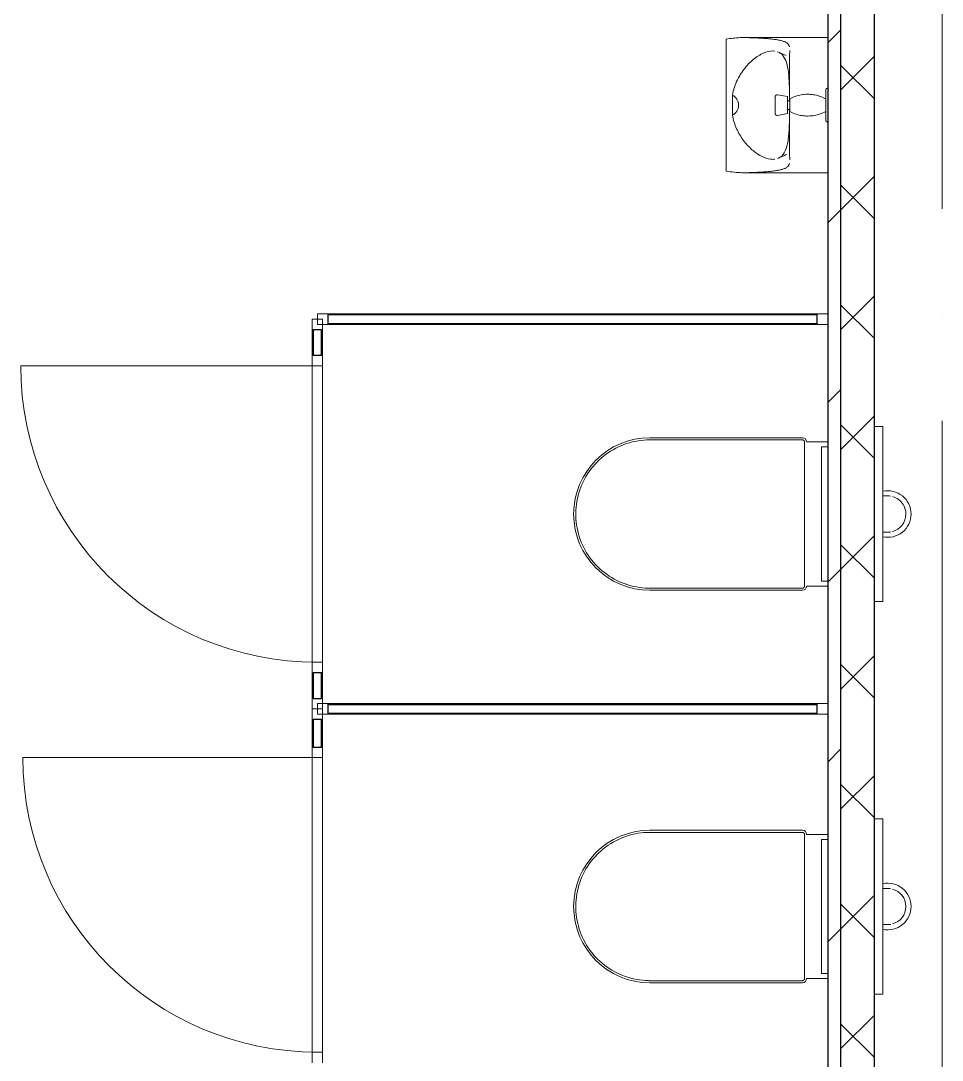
# Model space of a CAD drawing. Header units: millimetres. Extents: x -695119 to 412940, y -249585 to 622758.
# Drawn here: x 124186 to 126361, y 72026 to 74479 of the extents above; entities that cross this region are included whole.
import ezdxf

# ---------------------------------------------------------------- set-up
doc = ezdxf.new("R2010")
doc.units = ezdxf.units.MM
doc.linetypes.add('ADSK_Линия сетки', pattern=[25, 20, -2.5, 0, -2.5])
for name, color, linetype, lineweight in [('Витраж', 252, 'Continuous', 9), ('Двери', 8, 'Continuous', 9), ('Оси', 252, 'Continuous', 9), ('Сантехника', 252, 'Continuous', 18), ('Стены наружные', 252, 'Continuous', 18), ('Стены разрез', 7, 'Continuous', 30)]:
    doc.layers.add(name, color=color, linetype=linetype, lineweight=lineweight)

# ---------------------------------------------------------------- blocks, each defined once
blk = doc.blocks.new('1 этаж')
at = {"layer": 'Витраж', "color": 251, "lineweight": 18, "true_color": 0x636466, "extrusion": (0, 0, -1)}
for p, q in [((-49920.3, -7401.7), (-49945.3, -7401.7)), ((-49945.3, -7401.7), (-49945.3, -7426.7)), ((-49907.8, -7389.2), (-49932.8, -7389.2)), ((-49932.8, -7389.2), (-49932.8, -7414.2)), ((-49920.3, -7426.7), (-49920.3, -7401.7)), ((-49907.8, -7414.2), (-49907.8, -7389.2)), ((-49945.3, -7426.7), (-49920.3, -7426.7)), ((-49932.8, -7414.2), (-49907.8, -7414.2)), ((-49920.3, -7486.7), (-49945.3, -7486.7)), ((-49945.3, -7486.7), (-49945.3, -7511.7)), ((-49920.3, -7511.7), (-49920.3, -7486.7)), ((-49945.3, -7511.7), (-49920.3, -7511.7)), ((-49920.3, -8211.7), (-49945.3, -8211.7)), ((-49945.3, -8211.7), (-49945.3, -8236.7)), ((-49920.3, -8236.7), (-49920.3, -8211.7)), ((-49945.3, -8236.7), (-49920.3, -8236.7)), ((-49907.8, -8309.2), (-49932.8, -8309.2)), ((-49932.8, -8309.2), (-49932.8, -8334.2)), ((-49907.8, -8334.2), (-49907.8, -8309.2)), ((-49920.3, -8321.7), (-49945.3, -8321.7)), ((-49945.3, -8321.7), (-49945.3, -8346.7)), ((-49932.8, -8334.2), (-49907.8, -8334.2)), ((-49920.3, -8346.7), (-49920.3, -8321.7)), ((-49945.3, -8346.7), (-49920.3, -8346.7)), ((-49920.3, -8411.7), (-49945.3, -8411.7)), ((-49945.3, -8411.7), (-49945.3, -8436.7)), ((-49920.3, -8436.7), (-49920.3, -8411.7)), ((-49945.3, -8436.7), (-49920.3, -8436.7)), ((-49920.3, -9131.7), (-49945.3, -9131.7)), ((-49945.3, -9131.7), (-49945.3, -9156.7)), ((-49920.3, -9156.7), (-49920.3, -9131.7))]:
    blk.add_line(p, q, dxfattribs=at)
at = {"layer": 'Витраж', "color": 251, "true_color": 0x636466}
for p, q in [((-49907.8, -7389.2), (-48752.8, -7389.2)), ((-49945.3, -7426.7), (-49945.3, -7486.7)), ((-49920.3, -7426.7), (-49920.3, -7486.7)), ((-49907.8, -7414.2), (-48752.8, -7414.2)), ((-49945.3, -7511.7), (-49945.3, -8211.7)), ((-49920.3, -7511.7), (-49920.3, -8211.7)), ((-49945.3, -8236.7), (-49945.3, -8296.7)), ((-49920.3, -8236.7), (-49920.3, -8296.7)), ((-49907.8, -8309.2), (-48752.8, -8309.2)), ((-49907.8, -8334.2), (-48752.8, -8334.2)), ((-49945.3, -8346.7), (-49945.3, -8411.7)), ((-49920.3, -8346.7), (-49920.3, -8411.7)), ((-49945.3, -8436.7), (-49945.3, -9131.7)), ((-49920.3, -8436.7), (-49920.3, -9131.7))]:
    blk.add_line(p, q, dxfattribs=at)
at = {"layer": 'Витраж', "color": 251, "lineweight": 18, "true_color": 0x636466}
for p, q in [((-48727.8, -7389.2), (-48752.8, -7389.2)), ((-48752.8, -7389.2), (-48752.8, -7414.2)), ((-48727.8, -7414.2), (-48727.8, -7389.2)), ((-48752.8, -7414.2), (-48727.8, -7414.2)), ((-49920.3, -8296.7), (-49945.3, -8296.7)), ((-49945.3, -8296.7), (-49945.3, -8321.7)), ((-49920.3, -8321.7), (-49920.3, -8296.7)), ((-48727.8, -8309.2), (-48752.8, -8309.2)), ((-48752.8, -8309.2), (-48752.8, -8334.2)), ((-48727.8, -8334.2), (-48727.8, -8309.2)), ((-49945.3, -8321.7), (-49920.3, -8321.7)), ((-48752.8, -8334.2), (-48727.8, -8334.2))]:
    blk.add_line(p, q, dxfattribs=at)
at = {"layer": 'Двери', "color": 251, "true_color": 0x636466}
for p, q in [((-49945.3, -7511.7), (-50632.8, -7511.7)), ((-49945.3, -8436.7), (-50627.8, -8436.7))]:
    blk.add_line(p, q, dxfattribs=at)
for centre, radius in [((-49932.8, -7511.7), 700), ((-49932.8, -8436.7), 695)]:
    blk.add_arc(centre, radius, 180, 270, dxfattribs=at)
at = {"layer": 'Оси', "color": 251, "linetype": 'ADSK_Линия сетки', "ltscale": 100, "true_color": 0x636466}
blk.add_line((-48457.8, -2641.7), (-48457.8, -33767.9), dxfattribs=at)
at = {"layer": 'Сантехника', "color": 251, "true_color": 0x636466}
for p, q in [((-48967.8, -7052.2), (-48967.8, -6741.2)), ((-48727.8, -6737.3), (-48924.9, -6737.3)), ((-48818, -6786.7), (-48818, -6888.1)), ((-48953, -6896.7), (-48953, -6873.2)), ((-48822.8, -6876.7), (-48846.5, -6872.6)), ((-48822.8, -6896.7), (-48822.8, -6876.7)), ((-48817.8, -6886.7), (-48822.8, -6886.7)), ((-48818.2, -6872.9), (-48818.2, -6888.1)), ((-48817.8, -6881.7), (-48817.8, -6896.7)), ((-48953, -6920.3), (-48953, -6896.7)), ((-48846.5, -6920.9), (-48822.8, -6916.7)), ((-48822.8, -6916.7), (-48822.8, -6896.7)), ((-48822.8, -6906.7), (-48817.8, -6906.7)), ((-48818.2, -6905.4), (-48818.2, -6920.6)), ((-48818, -6905.4), (-48818, -7006.7)), ((-48817.8, -6896.7), (-48817.8, -6911.7)), ((-48924.9, -7056.2), (-48727.8, -7056.2)), ((-48787.8, -7681.7), (-49147.8, -7681.7)), ((-48787.8, -7686.7), (-49147.8, -7686.7)), ((-48782.8, -8031.7), (-48782.8, -7691.7)), ((-48727.8, -7691.7), (-48777.8, -7691.7)), ((-48742.8, -8019.9), (-48742.8, -7703.5)), ((-48742.8, -7703.5), (-48727.8, -7703.5)), ((-48727.8, -8019.9), (-48742.8, -8019.9)), ((-49147.8, -8036.7), (-48787.8, -8036.7)), ((-49147.8, -8041.7), (-48787.8, -8041.7)), ((-48777.8, -8031.7), (-48727.8, -8031.7)), ((-48787.8, -8608), (-49147.8, -8608)), ((-48787.8, -8613), (-49147.8, -8613)), ((-48782.8, -8958), (-48782.8, -8618)), ((-48727.8, -8618), (-48777.8, -8618)), ((-48742.8, -8946.2), (-48742.8, -8629.8)), ((-48742.8, -8629.8), (-48727.8, -8629.8)), ((-48727.8, -8946.2), (-48742.8, -8946.2)), ((-49147.8, -8963), (-48787.8, -8963)), ((-49147.8, -8968), (-48787.8, -8968)), ((-48777.8, -8958), (-48727.8, -8958))]:
    blk.add_line(p, q, dxfattribs=at)
at = {"layer": 'Сантехника', "color": 251, "lineweight": 9, "true_color": 0x636466}
for p, q in [((-48597.8, -7655), (-48617.8, -7655)), ((-48597.8, -7680), (-48597.8, -7655)), ((-48597.8, -7680), (-48597.8, -8043.5)), ((-48597.8, -8068.5), (-48597.8, -8043.5)), ((-48617.8, -8068.5), (-48597.8, -8068.5)), ((-48597.8, -8581.2), (-48617.8, -8581.2)), ((-48597.8, -8606.2), (-48597.8, -8581.2)), ((-48597.8, -8606.2), (-48597.8, -8969.7)), ((-48597.8, -8994.7), (-48597.8, -8969.7)), ((-48617.8, -8994.7), (-48597.8, -8994.7))]:
    blk.add_line(p, q, dxfattribs=at)
at = {"layer": 'Сантехника', "color": 251, "true_color": 0x636466, "flags": 128}
for points in [[(-48826.4, -6779.9), (-48831.6, -6777.1), (-48837, -6774.5), (-48842.5, -6772.2), (-48846.5, -6770.6)], [(-48732.8, -6861.7), (-48732.8, -6861.5), (-48732.8, -6861.3), (-48732.8, -6861.1), (-48732.7, -6860.9), (-48732.7, -6860.7), (-48732.7, -6860.5), (-48732.6, -6860.3), (-48732.5, -6860.2), (-48732.5, -6860), (-48732.4, -6859.8), (-48732.3, -6859.6), (-48732.2, -6859.4), (-48732.1, -6859.2), (-48732, -6859.1), (-48731.9, -6858.9), (-48731.8, -6858.7), (-48731.7, -6858.6), (-48731.6, -6858.4), (-48731.4, -6858.3), (-48731.3, -6858.1), (-48731.1, -6858), (-48731, -6857.9), (-48730.8, -6857.8), (-48730.7, -6857.6), (-48730.5, -6857.5), (-48730.3, -6857.4), (-48730.2, -6857.3), (-48730, -6857.2), (-48729.8, -6857.1), (-48729.6, -6857.1), (-48729.4, -6857), (-48729.2, -6856.9), (-48729, -6856.9), (-48728.8, -6856.8), (-48728.7, -6856.8), (-48728.5, -6856.8), (-48728.3, -6856.8), (-48728.1, -6856.7), (-48727.9, -6856.7), (-48727.8, -6856.7)], [(-48732.8, -6880.6), (-48732.8, -6879.3), (-48732.8, -6878.1), (-48732.8, -6877), (-48732.8, -6875.8), (-48732.8, -6874.7), (-48732.8, -6873.7), (-48732.8, -6872.6), (-48732.8, -6871.6), (-48732.8, -6870.7), (-48732.8, -6869.8), (-48732.8, -6868.9), (-48732.8, -6868.1), (-48732.8, -6867.3), (-48732.8, -6866.5), (-48732.8, -6865.9), (-48732.8, -6865.2), (-48732.8, -6864.6), (-48732.8, -6864.1), (-48732.8, -6863.6), (-48732.8, -6863.2), (-48732.8, -6862.8), (-48732.8, -6862.5), (-48732.8, -6862.2), (-48732.8, -6862), (-48732.8, -6861.9), (-48732.8, -6861.8), (-48732.8, -6861.7)], [(-48732.8, -6861.7), (-48732.8, -6861.8), (-48732.8, -6861.8), (-48732.8, -6862), (-48732.8, -6862.2), (-48732.8, -6862.4), (-48732.8, -6862.7), (-48732.8, -6863.1), (-48732.8, -6863.5), (-48732.8, -6864), (-48732.8, -6864.5), (-48732.8, -6865.1), (-48732.8, -6865.7), (-48732.8, -6866.4), (-48732.8, -6867.1), (-48732.8, -6867.8), (-48732.8, -6868.7), (-48732.8, -6869.5), (-48732.8, -6870.4), (-48732.8, -6871.4), (-48732.8, -6872.3), (-48732.8, -6873.4), (-48732.8, -6874.4), (-48732.8, -6875.5), (-48732.8, -6876.7), (-48732.8, -6877.8), (-48732.8, -6879), (-48732.8, -6880.2), (-48732.8, -6881.5), (-48732.8, -6882.8), (-48732.8, -6884), (-48732.8, -6885.4), (-48732.8, -6886.7), (-48732.8, -6888), (-48732.8, -6889.4), (-48732.8, -6890.8), (-48732.8, -6892.2), (-48732.8, -6893.6), (-48732.8, -6895), (-48732.8, -6896.4), (-48732.8, -6896.7)], [(-48852.3, -6877.5), (-48852.3, -6877.3), (-48852.3, -6877.1), (-48852.3, -6876.9), (-48852.3, -6876.7), (-48852.2, -6876.5), (-48852.2, -6876.3), (-48852.2, -6876.1), (-48852.1, -6875.9), (-48852, -6875.7), (-48852, -6875.5), (-48851.9, -6875.4), (-48851.8, -6875.2), (-48851.7, -6875), (-48851.6, -6874.8), (-48851.5, -6874.7), (-48851.4, -6874.5), (-48851.2, -6874.3), (-48851.1, -6874.2), (-48851, -6874), (-48850.8, -6873.9), (-48850.7, -6873.8), (-48850.5, -6873.6), (-48850.4, -6873.5), (-48850.2, -6873.4), (-48850, -6873.3), (-48849.9, -6873.2), (-48849.7, -6873.1), (-48849.5, -6873), (-48849.3, -6872.9), (-48849.2, -6872.8), (-48849, -6872.8), (-48848.8, -6872.7), (-48848.6, -6872.6), (-48848.4, -6872.6), (-48848.2, -6872.6), (-48848, -6872.5), (-48847.8, -6872.5), (-48847.6, -6872.5), (-48847.4, -6872.5), (-48847.2, -6872.5), (-48847, -6872.5), (-48846.8, -6872.5), (-48846.6, -6872.5), (-48846.5, -6872.6)], [(-48852.3, -6896.7), (-48852.3, -6896), (-48852.3, -6895.2), (-48852.3, -6894.4), (-48852.3, -6893.7), (-48852.3, -6892.9), (-48852.3, -6892.2), (-48852.3, -6891.4), (-48852.3, -6890.7), (-48852.3, -6889.9), (-48852.3, -6889.2), (-48852.3, -6888.5), (-48852.3, -6887.8), (-48852.3, -6887.2), (-48852.3, -6886.5), (-48852.3, -6885.9), (-48852.3, -6885.2), (-48852.3, -6884.6), (-48852.3, -6884), (-48852.3, -6883.5), (-48852.3, -6882.9), (-48852.3, -6882.4), (-48852.3, -6881.9), (-48852.3, -6881.4), (-48852.3, -6881), (-48852.3, -6880.5), (-48852.3, -6880.1), (-48852.3, -6879.8), (-48852.3, -6879.4), (-48852.3, -6879.1), (-48852.3, -6878.8), (-48852.3, -6878.5), (-48852.3, -6878.3), (-48852.3, -6878.1), (-48852.3, -6877.9), (-48852.3, -6877.8), (-48852.3, -6877.6), (-48852.3, -6877.6), (-48852.3, -6877.5), (-48852.3, -6877.5)], [(-48852.3, -6877.5), (-48852.3, -6877.5), (-48852.3, -6877.5), (-48852.3, -6877.6), (-48852.3, -6877.7), (-48852.3, -6877.9), (-48852.3, -6878), (-48852.3, -6878.2), (-48852.3, -6878.5), (-48852.3, -6878.7), (-48852.3, -6879), (-48852.3, -6879.3), (-48852.3, -6879.7), (-48852.3, -6880), (-48852.3, -6880.4), (-48852.3, -6880.8), (-48852.3, -6881.3), (-48852.3, -6881.8), (-48852.3, -6882.3), (-48852.3, -6882.8), (-48852.3, -6883.3), (-48852.3, -6883.9), (-48852.3, -6884.5), (-48852.3, -6885.1), (-48852.3, -6885.7), (-48852.3, -6886.3), (-48852.3, -6887), (-48852.3, -6887.7), (-48852.3, -6888.3), (-48852.3, -6889), (-48852.3, -6889.8), (-48852.3, -6890.5), (-48852.3, -6891.2), (-48852.3, -6892), (-48852.3, -6892.7), (-48852.3, -6893.5), (-48852.3, -6894.2), (-48852.3, -6895), (-48852.3, -6895.8), (-48852.3, -6896.5), (-48852.3, -6896.7)], [(-48817.8, -6881.7), (-48814.6, -6880.1), (-48811.3, -6878.6), (-48808, -6877.2), (-48804.6, -6876), (-48801.2, -6874.9), (-48797.7, -6873.9), (-48794.2, -6873.1), (-48790.7, -6872.4), (-48787.1, -6871.8), (-48783.6, -6871.4), (-48780, -6871.2), (-48776.4, -6871.1), (-48772.8, -6871.1), (-48769.2, -6871.3), (-48765.6, -6871.6), (-48762, -6872.1), (-48758.5, -6872.7), (-48754.9, -6873.4), (-48751.5, -6874.3), (-48748, -6875.3), (-48744.6, -6876.5), (-48741.2, -6877.8), (-48737.9, -6879.2), (-48734.7, -6880.7), (-48732.8, -6881.7)], [(-48852.3, -6896.7), (-48852.3, -6897.5), (-48852.3, -6898.3), (-48852.3, -6899), (-48852.3, -6899.8), (-48852.3, -6900.6), (-48852.3, -6901.3), (-48852.3, -6902.1), (-48852.3, -6902.8), (-48852.3, -6903.5), (-48852.3, -6904.2), (-48852.3, -6904.9), (-48852.3, -6905.6), (-48852.3, -6906.3), (-48852.3, -6907), (-48852.3, -6907.6), (-48852.3, -6908.2), (-48852.3, -6908.8), (-48852.3, -6909.4), (-48852.3, -6910), (-48852.3, -6910.5), (-48852.3, -6911.1), (-48852.3, -6911.6), (-48852.3, -6912), (-48852.3, -6912.5), (-48852.3, -6912.9), (-48852.3, -6913.3), (-48852.3, -6913.7), (-48852.3, -6914.1), (-48852.3, -6914.4), (-48852.3, -6914.7), (-48852.3, -6914.9), (-48852.3, -6915.2), (-48852.3, -6915.4), (-48852.3, -6915.6), (-48852.3, -6915.7), (-48852.3, -6915.8), (-48852.3, -6915.9), (-48852.3, -6916), (-48852.3, -6916)], [(-48852.3, -6916), (-48852.3, -6916), (-48852.3, -6915.9), (-48852.3, -6915.8), (-48852.3, -6915.7), (-48852.3, -6915.6), (-48852.3, -6915.4), (-48852.3, -6915.2), (-48852.3, -6915), (-48852.3, -6914.7), (-48852.3, -6914.5), (-48852.3, -6914.1), (-48852.3, -6913.8), (-48852.3, -6913.4), (-48852.3, -6913), (-48852.3, -6912.6), (-48852.3, -6912.2), (-48852.3, -6911.7), (-48852.3, -6911.2), (-48852.3, -6910.7), (-48852.3, -6910.1), (-48852.3, -6909.6), (-48852.3, -6909), (-48852.3, -6908.4), (-48852.3, -6907.8), (-48852.3, -6907.1), (-48852.3, -6906.5), (-48852.3, -6905.8), (-48852.3, -6905.1), (-48852.3, -6904.4), (-48852.3, -6903.7), (-48852.3, -6903), (-48852.3, -6902.3), (-48852.3, -6901.5), (-48852.3, -6900.8), (-48852.3, -6900), (-48852.3, -6899.2), (-48852.3, -6898.5), (-48852.3, -6897.7), (-48852.3, -6896.9), (-48852.3, -6896.7)], [(-48846.5, -6920.9), (-48846.7, -6920.9), (-48846.9, -6921), (-48847.1, -6921), (-48847.3, -6921), (-48847.5, -6921), (-48847.7, -6921), (-48847.9, -6921), (-48848.1, -6920.9), (-48848.3, -6920.9), (-48848.5, -6920.9), (-48848.7, -6920.8), (-48848.8, -6920.8), (-48849, -6920.7), (-48849.2, -6920.6), (-48849.4, -6920.5), (-48849.6, -6920.4), (-48849.8, -6920.4), (-48849.9, -6920.3), (-48850.1, -6920.1), (-48850.3, -6920), (-48850.4, -6919.9), (-48850.6, -6919.8), (-48850.7, -6919.7), (-48850.9, -6919.5), (-48851, -6919.4), (-48851.2, -6919.2), (-48851.3, -6919.1), (-48851.4, -6918.9), (-48851.5, -6918.7), (-48851.6, -6918.6), (-48851.7, -6918.4), (-48851.8, -6918.2), (-48851.9, -6918), (-48852, -6917.9), (-48852.1, -6917.7), (-48852.1, -6917.5), (-48852.2, -6917.3), (-48852.2, -6917.1), (-48852.3, -6916.9), (-48852.3, -6916.7), (-48852.3, -6916.5), (-48852.3, -6916.3), (-48852.3, -6916.1), (-48852.3, -6916)], [(-48732.8, -6911.7), (-48736, -6913.4), (-48739.3, -6914.9), (-48742.6, -6916.2), (-48746, -6917.5), (-48749.4, -6918.6), (-48752.9, -6919.6), (-48756.4, -6920.4), (-48759.9, -6921.1), (-48763.5, -6921.6), (-48767.1, -6922), (-48770.6, -6922.3), (-48774.2, -6922.4), (-48777.8, -6922.4), (-48781.4, -6922.2), (-48785, -6921.9), (-48788.6, -6921.4), (-48792.1, -6920.8), (-48795.7, -6920.1), (-48799.2, -6919.2), (-48802.6, -6918.2), (-48806, -6917), (-48809.4, -6915.7), (-48812.7, -6914.3), (-48815.9, -6912.7), (-48817.8, -6911.7)], [(-48732.8, -6896.7), (-48732.8, -6898.1), (-48732.8, -6899.5), (-48732.8, -6900.9), (-48732.8, -6902.3), (-48732.8, -6903.7), (-48732.8, -6905.1), (-48732.8, -6906.4), (-48732.8, -6907.7), (-48732.8, -6909.1), (-48732.8, -6910.4), (-48732.8, -6911.6), (-48732.8, -6912.9), (-48732.8, -6914.1), (-48732.8, -6915.3), (-48732.8, -6916.5), (-48732.8, -6917.6), (-48732.8, -6918.7), (-48732.8, -6919.8), (-48732.8, -6920.8), (-48732.8, -6921.8), (-48732.8, -6922.8), (-48732.8, -6923.7), (-48732.8, -6924.6), (-48732.8, -6925.4), (-48732.8, -6926.2), (-48732.8, -6926.9), (-48732.8, -6927.6), (-48732.8, -6928.2), (-48732.8, -6928.8), (-48732.8, -6929.4), (-48732.8, -6929.8), (-48732.8, -6930.3), (-48732.8, -6930.6), (-48732.8, -6931), (-48732.8, -6931.2), (-48732.8, -6931.4), (-48732.8, -6931.6), (-48732.8, -6931.7), (-48732.8, -6931.7)], [(-48732.8, -6931.7), (-48732.8, -6931.7), (-48732.8, -6931.6), (-48732.8, -6931.5), (-48732.8, -6931.3), (-48732.8, -6931), (-48732.8, -6930.7), (-48732.8, -6930.4), (-48732.8, -6930), (-48732.8, -6929.5), (-48732.8, -6929), (-48732.8, -6928.4), (-48732.8, -6927.8), (-48732.8, -6927.1), (-48732.8, -6926.4), (-48732.8, -6925.6), (-48732.8, -6924.8), (-48732.8, -6923.9), (-48732.8, -6923), (-48732.8, -6922.1), (-48732.8, -6921.1), (-48732.8, -6920.1), (-48732.8, -6919), (-48732.8, -6917.9), (-48732.8, -6916.8), (-48732.8, -6915.6), (-48732.8, -6914.4), (-48732.8, -6913.2), (-48732.8, -6912)], [(-48727.8, -6936.7), (-48728, -6936.7), (-48728.2, -6936.7), (-48728.4, -6936.7), (-48728.6, -6936.7), (-48728.8, -6936.6), (-48729, -6936.6), (-48729.2, -6936.5), (-48729.4, -6936.5), (-48729.6, -6936.4), (-48729.7, -6936.3), (-48729.9, -6936.3), (-48730.1, -6936.2), (-48730.3, -6936.1), (-48730.5, -6936), (-48730.6, -6935.9), (-48730.8, -6935.7), (-48730.9, -6935.6), (-48731.1, -6935.5), (-48731.2, -6935.4), (-48731.4, -6935.2), (-48731.5, -6935.1), (-48731.7, -6934.9), (-48731.8, -6934.8), (-48731.9, -6934.6), (-48732, -6934.4), (-48732.1, -6934.3), (-48732.2, -6934.1), (-48732.3, -6933.9), (-48732.4, -6933.7), (-48732.5, -6933.5), (-48732.5, -6933.4), (-48732.6, -6933.2), (-48732.6, -6933), (-48732.7, -6932.8), (-48732.7, -6932.6), (-48732.8, -6932.4), (-48732.8, -6932.2), (-48732.8, -6932), (-48732.8, -6931.8), (-48732.8, -6931.7)], [(-48846.5, -7022.8), (-48840.9, -7020.6), (-48835.4, -7018.2), (-48830.1, -7015.6), (-48825, -7012.8)], [(-49147.8, -7686.7), (-49154.8, -7686.9), (-49161.8, -7687.3), (-49168.8, -7688), (-49175.7, -7689), (-49182.6, -7690.2), (-49189.4, -7691.7), (-49196.2, -7693.5), (-49202.9, -7695.6), (-49209.4, -7697.9), (-49215.9, -7700.5), (-49222.3, -7703.4), (-49228.6, -7706.5), (-49234.8, -7709.9), (-49240.8, -7713.5), (-49246.6, -7717.3), (-49252.3, -7721.4), (-49257.8, -7725.7), (-49263.2, -7730.2), (-49268.4, -7734.9), (-49273.3, -7739.8), (-49278.1, -7744.9), (-49282.7, -7750.2), (-49287, -7755.7), (-49291.2, -7761.4), (-49295.1, -7767.2), (-49298.7, -7773.1), (-49302.1, -7779.2), (-49305.3, -7785.5), (-49308.2, -7791.8), (-49310.9, -7798.3), (-49313.3, -7804.9), (-49315.5, -7811.6), (-49317.3, -7818.3), (-49318.9, -7825.1), (-49320.3, -7832), (-49321.3, -7838.9), (-49322.1, -7845.9), (-49322.6, -7852.8), (-49322.8, -7859.8), (-49322.7, -7866.8), (-49322.4, -7873.8), (-49321.8, -7880.8), (-49320.9, -7887.7), (-49319.7, -7894.6), (-49318.2, -7901.5), (-49316.5, -7908.3), (-49314.5, -7915), (-49312.2, -7921.6), (-49309.7, -7928.1), (-49306.9, -7934.6), (-49303.9, -7940.9), (-49300.6, -7947), (-49297.1, -7953.1), (-49293.3, -7959), (-49289.3, -7964.7), (-49285.1, -7970.3), (-49280.6, -7975.7), (-49275.9, -7980.9), (-49271.1, -7985.9), (-49266, -7990.8), (-49260.8, -7995.4), (-49255.3, -7999.8), (-49249.7, -8004), (-49243.9, -8008), (-49238, -8011.7), (-49231.9, -8015.2), (-49225.7, -8018.4), (-49219.4, -8021.4), (-49213, -8024.1), (-49206.4, -8026.6), (-49199.8, -8028.8), (-49193.1, -8030.8), (-49186.3, -8032.5), (-49179.4, -8033.9), (-49172.5, -8035), (-49165.5, -8035.8), (-49158.6, -8036.4), (-49151.6, -8036.7), (-49147.8, -8036.7)], [(-48782.8, -7691.7), (-48782.8, -7691.5), (-48782.8, -7691.3), (-48782.8, -7691.1), (-48782.9, -7690.9), (-48782.9, -7690.7), (-48782.9, -7690.5), (-48783, -7690.3), (-48783.1, -7690.2), (-48783.1, -7690), (-48783.2, -7689.8), (-48783.3, -7689.6), (-48783.4, -7689.4), (-48783.5, -7689.2), (-48783.6, -7689.1), (-48783.7, -7688.9), (-48783.8, -7688.7), (-48783.9, -7688.6), (-48784, -7688.4), (-48784.2, -7688.3), (-48784.3, -7688.1), (-48784.5, -7688), (-48784.6, -7687.9), (-48784.8, -7687.8), (-48784.9, -7687.6), (-48785.1, -7687.5), (-48785.3, -7687.4), (-48785.4, -7687.3), (-48785.6, -7687.2), (-48785.8, -7687.1), (-48786, -7687.1), (-48786.2, -7687), (-48786.4, -7686.9), (-48786.6, -7686.9), (-48786.8, -7686.8), (-48787, -7686.8), (-48787.1, -7686.8), (-48787.3, -7686.8), (-48787.5, -7686.7), (-48787.7, -7686.7), (-48787.8, -7686.7)], [(-48787.8, -8036.7), (-48787.6, -8036.7), (-48787.4, -8036.7), (-48787.2, -8036.7), (-48787, -8036.7), (-48786.8, -8036.6), (-48786.6, -8036.6), (-48786.4, -8036.5), (-48786.2, -8036.5), (-48786, -8036.4), (-48785.9, -8036.3), (-48785.7, -8036.3), (-48785.5, -8036.2), (-48785.3, -8036.1), (-48785.1, -8036), (-48785, -8035.9), (-48784.8, -8035.7), (-48784.7, -8035.6), (-48784.5, -8035.5), (-48784.4, -8035.4), (-48784.2, -8035.2), (-48784.1, -8035.1), (-48783.9, -8034.9), (-48783.8, -8034.8), (-48783.7, -8034.6), (-48783.6, -8034.4), (-48783.5, -8034.3), (-48783.4, -8034.1), (-48783.3, -8033.9), (-48783.2, -8033.7), (-48783.1, -8033.5), (-48783.1, -8033.4), (-48783, -8033.2), (-48783, -8033), (-48782.9, -8032.8), (-48782.9, -8032.6), (-48782.8, -8032.4), (-48782.8, -8032.2), (-48782.8, -8032), (-48782.8, -8031.8), (-48782.8, -8031.7)], [(-49147.8, -8613), (-49154.8, -8613.1), (-49161.8, -8613.5), (-49168.8, -8614.2), (-49175.7, -8615.2), (-49182.6, -8616.5), (-49189.4, -8618), (-49196.2, -8619.8), (-49202.9, -8621.9), (-49209.4, -8624.2), (-49215.9, -8626.8), (-49222.3, -8629.6), (-49228.6, -8632.8), (-49234.8, -8636.1), (-49240.8, -8639.7), (-49246.6, -8643.5), (-49252.3, -8647.6), (-49257.8, -8651.9), (-49263.2, -8656.4), (-49268.4, -8661.1), (-49273.3, -8666.1), (-49278.1, -8671.2), (-49282.7, -8676.5), (-49287, -8682), (-49291.2, -8687.6), (-49295.1, -8693.4), (-49298.7, -8699.4), (-49302.1, -8705.5), (-49305.3, -8711.7), (-49308.2, -8718.1), (-49310.9, -8724.6), (-49313.3, -8731.1), (-49315.5, -8737.8), (-49317.3, -8744.6), (-49318.9, -8751.4), (-49320.3, -8758.2), (-49321.3, -8765.2), (-49322.1, -8772.1), (-49322.6, -8779.1), (-49322.8, -8786.1), (-49322.7, -8793.1), (-49322.4, -8800.1), (-49321.8, -8807.1), (-49320.9, -8814), (-49319.7, -8820.9), (-49318.2, -8827.7), (-49316.5, -8834.5), (-49314.5, -8841.2), (-49312.2, -8847.9), (-49309.7, -8854.4), (-49306.9, -8860.8), (-49303.9, -8867.1), (-49300.6, -8873.3), (-49297.1, -8879.3), (-49293.3, -8885.2), (-49289.3, -8891), (-49285.1, -8896.5), (-49280.6, -8901.9), (-49275.9, -8907.2), (-49271.1, -8912.2), (-49266, -8917), (-49260.8, -8921.6), (-49255.3, -8926.1), (-49249.7, -8930.2), (-49243.9, -8934.2), (-49238, -8937.9), (-49231.9, -8941.4), (-49225.7, -8944.7), (-49219.4, -8947.7), (-49213, -8950.4), (-49206.4, -8952.9), (-49199.8, -8955.1), (-49193.1, -8957), (-49186.3, -8958.7), (-49179.4, -8960.1), (-49172.5, -8961.2), (-49165.5, -8962.1), (-49158.6, -8962.6), (-49151.6, -8962.9), (-49147.8, -8963)], [(-48782.8, -8618), (-48782.8, -8617.8), (-48782.8, -8617.6), (-48782.8, -8617.4), (-48782.9, -8617.2), (-48782.9, -8617), (-48782.9, -8616.8), (-48783, -8616.6), (-48783.1, -8616.4), (-48783.1, -8616.2), (-48783.2, -8616), (-48783.3, -8615.9), (-48783.4, -8615.7), (-48783.5, -8615.5), (-48783.6, -8615.3), (-48783.7, -8615.2), (-48783.8, -8615), (-48783.9, -8614.8), (-48784, -8614.7), (-48784.2, -8614.5), (-48784.3, -8614.4), (-48784.5, -8614.3), (-48784.6, -8614.1), (-48784.8, -8614), (-48784.9, -8613.9), (-48785.1, -8613.8), (-48785.3, -8613.7), (-48785.4, -8613.6), (-48785.6, -8613.5), (-48785.8, -8613.4), (-48786, -8613.3), (-48786.2, -8613.3), (-48786.4, -8613.2), (-48786.6, -8613.1), (-48786.8, -8613.1), (-48787, -8613.1), (-48787.1, -8613), (-48787.3, -8613), (-48787.5, -8613), (-48787.7, -8613), (-48787.8, -8613)], [(-48787.8, -8963), (-48787.6, -8963), (-48787.4, -8963), (-48787.2, -8962.9), (-48787, -8962.9), (-48786.8, -8962.9), (-48786.6, -8962.8), (-48786.4, -8962.8), (-48786.2, -8962.7), (-48786, -8962.7), (-48785.9, -8962.6), (-48785.7, -8962.5), (-48785.5, -8962.4), (-48785.3, -8962.3), (-48785.1, -8962.2), (-48785, -8962.1), (-48784.8, -8962), (-48784.7, -8961.9), (-48784.5, -8961.7), (-48784.4, -8961.6), (-48784.2, -8961.5), (-48784.1, -8961.3), (-48783.9, -8961.2), (-48783.8, -8961), (-48783.7, -8960.8), (-48783.6, -8960.7), (-48783.5, -8960.5), (-48783.4, -8960.3), (-48783.3, -8960.2), (-48783.2, -8960), (-48783.1, -8959.8), (-48783.1, -8959.6), (-48783, -8959.4), (-48783, -8959.2), (-48782.9, -8959), (-48782.9, -8958.8), (-48782.8, -8958.6), (-48782.8, -8958.4), (-48782.8, -8958.2), (-48782.8, -8958), (-48782.8, -8958)]]:
    blk.add_lwpolyline(points, dxfattribs=at)
at = {"layer": 'Сантехника', "color": 251, "lineweight": 9, "true_color": 0x636466, "flags": 128}
for points in [[(-48586.4, -7819), (-48586.4, -7819), (-48586.5, -7819), (-48586.7, -7819), (-48586.9, -7819), (-48587.3, -7819), (-48587.6, -7819), (-48588.1, -7819), (-48588.6, -7819), (-48589.2, -7819), (-48589.9, -7819), (-48590.6, -7819), (-48591.4, -7819), (-48592.3, -7819), (-48593.2, -7819), (-48594.2, -7819), (-48595.3, -7819), (-48596.4, -7819), (-48597.5, -7819)], [(-48596.7, -7904.4), (-48595.6, -7904.4), (-48594.5, -7904.4), (-48593.5, -7904.4), (-48592.5, -7904.4), (-48591.7, -7904.4), (-48590.8, -7904.4), (-48590.1, -7904.4), (-48589.4, -7904.4), (-48588.8, -7904.4), (-48588.2, -7904.4), (-48587.8, -7904.4), (-48587.4, -7904.4), (-48587, -7904.4), (-48586.7, -7904.4), (-48586.5, -7904.4), (-48586.4, -7904.4), (-48586.4, -7904.4), (-48586.4, -7904.4)], [(-48586.4, -8745.3), (-48586.4, -8745.3), (-48586.5, -8745.3), (-48586.7, -8745.3), (-48586.9, -8745.3), (-48587.3, -8745.3), (-48587.6, -8745.3), (-48588.1, -8745.3), (-48588.6, -8745.3), (-48589.2, -8745.3), (-48589.9, -8745.3), (-48590.6, -8745.3), (-48591.4, -8745.3), (-48592.3, -8745.3), (-48593.2, -8745.3), (-48594.2, -8745.3), (-48595.3, -8745.3), (-48596.4, -8745.3), (-48597.5, -8745.3)], [(-48596.7, -8830.7), (-48595.6, -8830.7), (-48594.5, -8830.7), (-48593.5, -8830.7), (-48592.5, -8830.7), (-48591.7, -8830.7), (-48590.8, -8830.7), (-48590.1, -8830.7), (-48589.4, -8830.7), (-48588.8, -8830.7), (-48588.2, -8830.7), (-48587.8, -8830.7), (-48587.4, -8830.7), (-48587, -8830.7), (-48586.7, -8830.7), (-48586.5, -8830.7), (-48586.4, -8830.7), (-48586.4, -8830.7), (-48586.4, -8830.7)]]:
    blk.add_lwpolyline(points, dxfattribs=at)
at = {"layer": 'Сантехника', "color": 251, "true_color": 0x636466}
for centre, radius, start, end in [((-49147.8, -7861.7), 180, 90, 270), ((-49147.8, -7861.7), 175, 90, 90.9078), ((-49147.8, -7861.7), 175, 90, 90.9078), ((-48787.8, -7691.7), 10, 0, 90), ((-48787.8, -7691.7), 5, 60, 90), ((-48787.8, -7691.7), 5, 60, 90), ((-48787.8, -7691.7), 5, 60, 75), ((-48787.8, -7691.7), 5, 0, 30), ((-48787.8, -7691.7), 5, 0, 30), ((-48787.8, -7691.7), 5, 0, 30), ((-49147.8, -7861.7), 175, 269.0922, 270), ((-49147.8, -7861.7), 175, 269.0922, 270), ((-48787.8, -8031.7), 10, 270, 0), ((-48787.8, -8031.7), 5, 270, 300), ((-48787.8, -8031.7), 5, 270, 300), ((-48787.8, -8031.7), 5, 285, 300), ((-48787.8, -8031.7), 5, 330, 0), ((-48787.8, -8031.7), 5, 330, 0), ((-48787.8, -8031.7), 5, 330, 0), ((-49147.8, -8788), 180, 90, 270), ((-48787.8, -8618), 10, 0, 90), ((-49147.8, -8788), 175, 90, 90.9078), ((-49147.8, -8788), 175, 90, 90.9078), ((-48787.8, -8618), 5, 60, 90), ((-48787.8, -8618), 5, 60, 90), ((-48787.8, -8618), 5, 60, 75), ((-48787.8, -8618), 5, 0, 30), ((-48787.8, -8618), 5, 0, 30), ((-48787.8, -8618), 5, 0, 30), ((-49147.8, -8788), 175, 269.0922, 270), ((-49147.8, -8788), 175, 269.0922, 270), ((-48787.8, -8958), 10, 270, 0), ((-48787.8, -8958), 5, 270, 300), ((-48787.8, -8958), 5, 270, 300), ((-48787.8, -8958), 5, 285, 300), ((-48787.8, -8958), 5, 330, 0), ((-48787.8, -8958), 5, 330, 0), ((-48787.8, -8958), 5, 330, 0)]:
    blk.add_arc(centre, radius, start, end, dxfattribs=at)
at = {"layer": 'Сантехника', "color": 251, "lineweight": 9, "true_color": 0x636466}
for centre, radius, start, end in [((-48586.4, -7861.7), 55, 0, 102.0258), ((-48586.4, -7861.7), 42.7, 92.2417, 94.1976), ((-48586.4, -7861.7), 42.7, 87.9172, 90), ((-48586.4, -7861.7), 42.7, 80.8699, 90), ((-48586.4, -7861.7), 42.7, 31.7508, 75), ((-48586.4, -7861.7), 42.7, 0, 30), ((-48586.4, -7861.7), 55, 257.9742, 0), ((-48586.4, -7861.7), 42.7, 285, 0), ((-48586.4, -7861.7), 42.7, 267.2428, 279.4986), ((-48586.4, -7861.7), 42.7, 270, 272.5338), ((-48586.4, -8788), 55, 0, 102.0258), ((-48586.4, -8788), 42.7, 92.2417, 94.1976), ((-48586.4, -8788), 42.7, 87.9172, 90), ((-48586.4, -8788), 42.7, 80.8699, 90), ((-48586.4, -8788), 42.7, 0, 75), ((-48586.4, -8788), 55, 257.9742, 0), ((-48586.4, -8788), 42.7, 285, 0), ((-48586.4, -8788), 42.7, 267.2428, 279.4986), ((-48586.4, -8788), 42.7, 270, 272.5338)]:
    blk.add_arc(centre, radius, start, end, dxfattribs=at)
at = {"layer": 'Сантехника', "color": 251, "true_color": 0x636466}
for major_axis, start_param, end_param in [((0, 25), 4.712389, 5.943447), ((0, -25), 0.339739, 1.570796)]:
    blk.add_ellipse((-48960.1, -6896.7), major_axis=major_axis, ratio=0.859293, start_param=start_param, end_param=end_param, dxfattribs=at)
for points, knots in [([(-48967.8, -6741.2), (-48962.1, -6740.2), (-48951, -6738.5), (-48937.6, -6737.5), (-48927.4, -6737.2), (-48919.9, -6737.3), (-48912.5, -6737.5), (-48905.4, -6737.7), (-48898.4, -6738), (-48889.5, -6738.5), (-48879, -6739.1), (-48867.5, -6740), (-48856.6, -6741.1), (-48846.5, -6742.5), (-48837.5, -6744.4), (-48830.2, -6746.7), (-48825.4, -6749.3), (-48822.9, -6751.4), (-48821.6, -6752.8), (-48820.8, -6753.9), (-48820.1, -6755), (-48819.4, -6756.1), (-48819, -6757.2), (-48818.7, -6758), (-48818.6, -6758.6), (-48818.5, -6758.8), (-48818.5, -6759)], [-1, -1, -1, -1, -0.9416667, -0.8833333, -0.8541667, -0.825, -0.7958333, -0.7666667, -0.7375, -0.7083333, -0.65, -0.5916667, -0.5333333, -0.4666667, -0.4, -0.3333333, -0.2666667, -0.2333333, -0.2166667, -0.2, -0.1833333, -0.1666667, -0.15, -0.1416667, -0.1375, -0.1333333, -0.1333333, -0.1333333, -0.1333333]), ([(-48953, -6873.2), (-48951.8, -6866.7), (-48948.6, -6854.2), (-48941.3, -6836.5), (-48932.2, -6820.4), (-48917.9, -6801.4), (-48897.7, -6782.8), (-48873.3, -6770), (-48859.1, -6768.3), (-48852.9, -6769.1)], [0, 0, 0, 0, 0.0526316, 0.1052632, 0.1578947, 0.2105263, 0.3157895, 0.4210526, 0.5263158, 0.5263158, 0.5263158, 0.5263158]), ([(-48817.8, -6767.4), (-48817.8, -6767.6), (-48817.8, -6767.9), (-48817.8, -6768.5), (-48817.8, -6769.6), (-48817.8, -6771.2), (-48817.9, -6773.4), (-48817.9, -6776.5), (-48817.9, -6780.8), (-48818, -6784.7), (-48818, -6786.7)], [-0.06666667, -0.06666667, -0.06666667, -0.06666667, -0.06458333, -0.0625, -0.05833333, -0.05, -0.04166667, -0.03333333, -0.01666667, 0, 0, 0, 0]), ([(-48844.1, -6771.7), (-48841.4, -6772.9), (-48834.7, -6777.6), (-48826.6, -6790.3), (-48821.2, -6812.1), (-48819.2, -6835.4), (-48818.5, -6856.3), (-48818.3, -6867.2), (-48818.2, -6872.9)], [0.5789474, 0.5789474, 0.5789474, 0.5789474, 0.6315789, 0.7236842, 0.8157895, 0.9078947, 0.9539474, 1, 1, 1, 1]), ([(-48852.9, -7024.3), (-48856, -7024.8), (-48866, -7024.8), (-48884.4, -7018.6), (-48907, -7003), (-48927.4, -6981.1), (-48941.3, -6957.8), (-48949.2, -6936.9), (-48951.9, -6925.9), (-48953, -6920.3)], [0.4736842, 0.4736842, 0.4736842, 0.4736842, 0.5263158, 0.6315789, 0.7236842, 0.8157895, 0.9078947, 0.9539474, 1, 1, 1, 1]), ([(-48818.2, -6920.6), (-48818.3, -6927), (-48818.5, -6939.5), (-48819.2, -6957.2), (-48820.6, -6973.3), (-48823.5, -6992.3), (-48829.9, -7010.8), (-48838.7, -7019.3), (-48844.1, -7021.8)], [0, 0, 0, 0, 0.0526316, 0.1052632, 0.1578947, 0.2105263, 0.3157895, 0.4210526, 0.4210526, 0.4210526, 0.4210526]), ([(-48818, -7006.7), (-48818, -7009.8), (-48817.9, -7014.1), (-48817.9, -7019), (-48817.8, -7022.3), (-48817.8, -7024.5), (-48817.8, -7025.7), (-48817.8, -7026), (-48817.8, -7026.1)], [-1, -1, -1, -1, -0.975, -0.9625, -0.95, -0.9375, -0.934375, -0.9328125, -0.9328125, -0.9328125, -0.9328125]), ([(-48818.5, -7034.5), (-48818.5, -7034.5), (-48818.5, -7034.7), (-48818.7, -7035.2), (-48818.9, -7036), (-48819.3, -7037), (-48819.7, -7037.9), (-48820.2, -7038.7), (-48820.9, -7039.7), (-48821.6, -7040.7), (-48822.9, -7042), (-48825.4, -7044.2), (-48830.2, -7046.7), (-48837.5, -7049.1), (-48846.5, -7050.9), (-48857, -7052.4), (-48869.1, -7053.6), (-48882.5, -7054.6), (-48897.3, -7055.4), (-48910.8, -7056), (-48922, -7056.2), (-48933.5, -7056.2), (-48948.6, -7055.3), (-48961.3, -7053.4), (-48967.8, -7052.2)], [-0.8666667, -0.8666667, -0.8666667, -0.8666667, -0.865625, -0.8625, -0.85, -0.8375, -0.825, -0.8125, -0.8, -0.7833333, -0.7666667, -0.7333333, -0.6666667, -0.6, -0.5333333, -0.4666667, -0.4, -0.3333333, -0.2666667, -0.2, -0.1666667, -0.1333333, -0.0666667, 0, 0, 0, 0])]:
    blk.add_open_spline(points, degree=3, knots=knots, dxfattribs=at)
at = {"layer": 'Стены наружные', "color": 251, "lineweight": 30, "true_color": 0x636466}
for p, q in [((-48617.8, -9271.7), (-48617.8, -5341.7)), ((-48727.8, -5371.7), (-48727.8, -9241.7)), ((-48697.8, -5371.7), (-48697.8, -9271.7))]:
    blk.add_line(p, q, dxfattribs=at)
at = {"layer": 'Стены наружные', "color": 251, "linetype": 'Continuous', "lineweight": 9, "true_color": 0x636466}
for p, q in [((-48727.8, -6749.9), (-48697.8, -6719.9)), ((-48697.8, -6861.3), (-48617.8, -6781.3)), ((-48617.8, -6882), (-48697.8, -6802)), ((-48697.8, -7144.2), (-48617.8, -7064.2)), ((-48617.8, -7164.8), (-48697.8, -7084.8)), ((-48727.8, -7174.2), (-48697.8, -7144.2)), ((-48697.8, -7427), (-48617.8, -7347)), ((-48617.8, -7447.7), (-48697.8, -7367.7)), ((-48727.8, -7598.4), (-48697.8, -7568.4)), ((-48697.8, -7709.9), (-48617.8, -7629.9)), ((-48617.8, -7730.5), (-48697.8, -7650.5)), ((-48697.8, -7992.7), (-48617.8, -7912.7)), ((-48617.8, -8013.3), (-48697.8, -7933.3)), ((-48727.8, -8022.7), (-48697.8, -7992.7)), ((-48697.8, -8275.5), (-48617.8, -8195.5)), ((-48617.8, -8296.2), (-48697.8, -8216.2)), ((-48727.8, -8447), (-48697.8, -8417)), ((-48697.8, -8558.4), (-48617.8, -8478.4)), ((-48617.8, -8579), (-48697.8, -8499)), ((-48697.8, -8841.2), (-48617.8, -8761.2)), ((-48617.8, -8861.9), (-48697.8, -8781.9)), ((-48727.8, -8871.2), (-48697.8, -8841.2)), ((-48697.8, -9124.1), (-48617.8, -9044.1)), ((-48617.8, -9144.7), (-48697.8, -9064.7))]:
    blk.add_line(p, q, dxfattribs=at)
at = {"layer": 'Стены разрез', "color": 251, "true_color": 0x636466}
for p, q in [((-48752.8, -7391.7), (-49907.8, -7391.7)), ((-49907.8, -7391.7), (-49907.8, -7411.7)), ((-48752.8, -7411.7), (-48752.8, -7391.7)), ((-49922.8, -7426.7), (-49942.8, -7426.7)), ((-49942.8, -7426.7), (-49942.8, -7486.7)), ((-49922.8, -7486.7), (-49922.8, -7426.7)), ((-49907.8, -7411.7), (-48752.8, -7411.7)), ((-49942.8, -7486.7), (-49922.8, -7486.7)), ((-49922.8, -8236.7), (-49942.8, -8236.7)), ((-49942.8, -8236.7), (-49942.8, -8296.7)), ((-49922.8, -8296.7), (-49922.8, -8236.7)), ((-49942.8, -8296.7), (-49922.8, -8296.7)), ((-48752.8, -8311.7), (-49907.8, -8311.7)), ((-49907.8, -8311.7), (-49907.8, -8331.7)), ((-48752.8, -8331.7), (-48752.8, -8311.7)), ((-49907.8, -8331.7), (-48752.8, -8331.7)), ((-49922.8, -8346.7), (-49942.8, -8346.7)), ((-49942.8, -8346.7), (-49942.8, -8411.7)), ((-49922.8, -8411.7), (-49922.8, -8346.7)), ((-49942.8, -8411.7), (-49922.8, -8411.7))]:
    blk.add_line(p, q, dxfattribs=at)

msp = doc.modelspace()

# ---------------------------------------------------------------- block references
msp.add_blockref('1 этаж', (174819.19, 81176.937))

doc.saveas('drawing.dxf')
